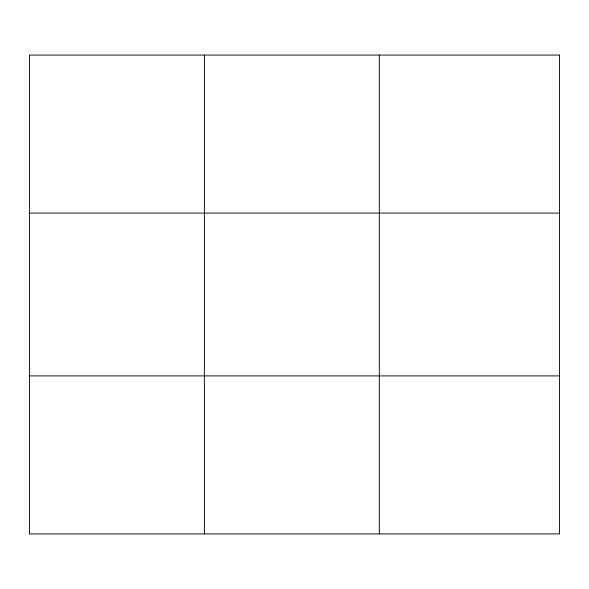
<?xml version="1.0" encoding="UTF-8"?>
<svg xmlns="http://www.w3.org/2000/svg" width="589" height="589" viewBox="0 0 589 589"><rect width="100%" height="100%" fill="white"/><g stroke="black" fill="none" stroke-linecap="round" stroke-linejoin="round"><path stroke-width="0.88" d="M204.383 533.928L204.383 55.071M379.316 533.928L379.316 55.071M29.45 213.093L559.55 213.093M29.45 375.907L559.55 375.907M559.55 55.071L559.55 533.928L29.45 533.928L29.45 55.071L559.55 55.071"/></g></svg>
